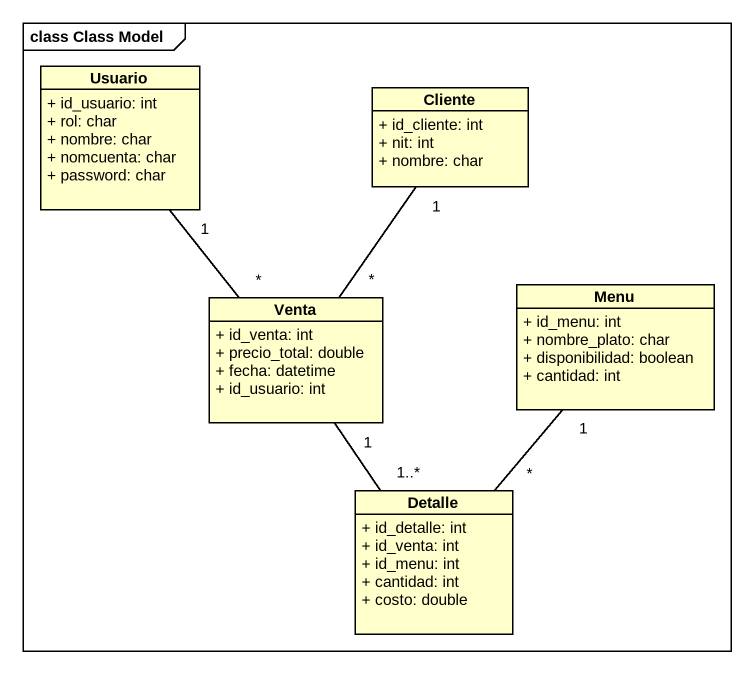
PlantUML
@startuml
mainframe class Class Model
hide circle
hide empty members
skinparam classAttributeIconSize 0
class Usuario {
  + id_usuario: int
  + rol: char
  + nombre: char
  + nomcuenta: char
  + password: char
}
class Cliente {
  + id_cliente: int
  + nit: int
  + nombre: char
}
class Venta {
  + id_venta: int
  + precio_total: double
  + fecha: datetime
  + id_usuario: int
}
class Menu {
  + id_menu: int
  + nombre_plato: char
  + disponibilidad: boolean
  + cantidad: int
}
class Detalle {
  + id_detalle: int
  + id_venta: int
  + id_menu: int
  + cantidad: int
  + costo: double
}
Usuario "1" -- "*" Venta
Cliente "1" -- "*" Venta
Venta "1" -- "1..*" Detalle
Menu "1" -- "*" Detalle
@enduml
